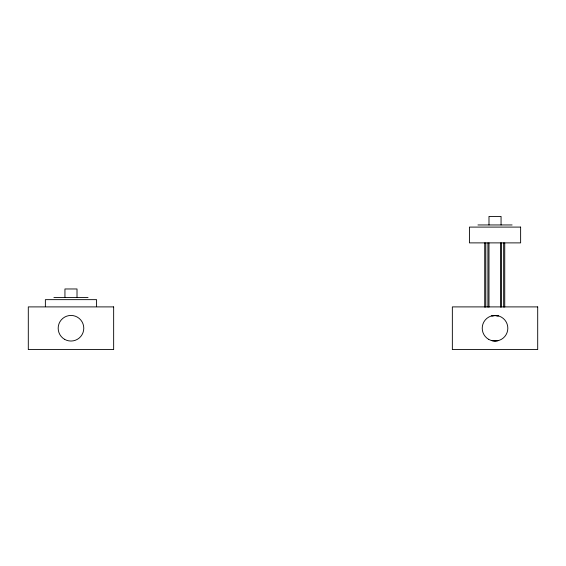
<?xml version="1.0" encoding="UTF-8"?>
<svg xmlns="http://www.w3.org/2000/svg" width="566" height="566" viewBox="0 0 566 566"><rect width="100%" height="100%" fill="white"/><g stroke="black" fill="none" stroke-linecap="round" stroke-linejoin="round"><path stroke-width="0.85" d="M477.952 224.957L512.096 224.957M53.904 297.511L88.048 297.511M494.196 315.87L491.713 315.87L495.024 315.432L498.335 315.87L495.851 315.87M504.738 242.885L504.738 307.119M503.669 242.885L503.669 307.055M501.54 242.885L501.54 307.055M501.059 224.957L501.059 216.424L488.989 216.424L488.989 224.957M500.471 242.885L500.471 307.119M488.989 242.885L488.989 307.119M487.92 242.885L487.92 307.182M485.791 242.885L485.791 307.182M484.722 242.885L484.722 307.119M96.581 306.659L96.581 299.647L45.372 299.647L45.372 306.659M77.011 297.511L77.011 288.971L64.941 288.971L64.941 297.511M498.335 340.605L495.024 341.043L491.713 340.605L498.335 340.605M520.628 227.093L469.419 227.093L469.419 242.885L520.628 242.885L520.628 227.093M113.653 306.899L28.3 306.899L28.3 349.576L113.653 349.576L113.653 306.899M537.7 306.899L452.347 306.899L452.347 349.576L537.7 349.576L537.7 306.899M64.574 339.324A12.806 12.806 0 0 0 83.782 328.238A12.806 12.806 0 0 0 64.574 317.151A12.806 12.806 0 0 0 64.574 339.324M488.621 339.324A12.806 12.806 0 0 0 507.829 328.238A12.806 12.806 0 0 0 488.621 317.151A12.806 12.806 0 0 0 488.621 339.324"/></g></svg>
